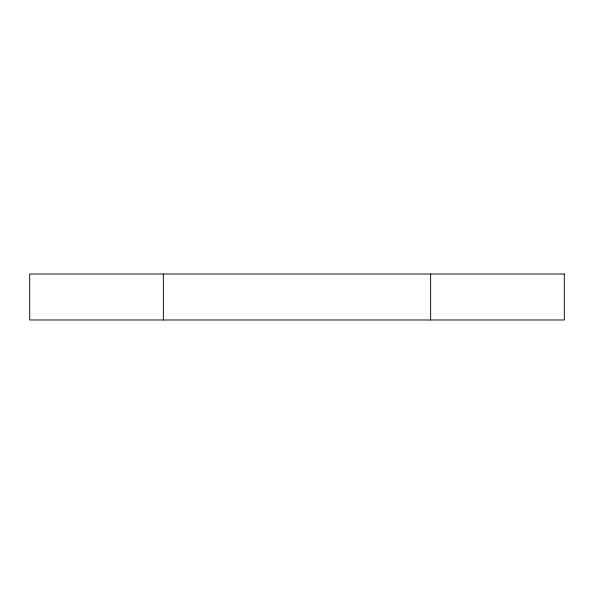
<?xml version="1.0" encoding="UTF-8"?>
<svg xmlns="http://www.w3.org/2000/svg" width="594" height="594" viewBox="0 0 594 594"><rect width="100%" height="100%" fill="white"/><g stroke="black" fill="none" stroke-linecap="round" stroke-linejoin="round"><path stroke-width="0.89" d="M430.643 274.02L430.643 319.98M163.357 274.02L163.357 319.98M564.3 274.02L29.7 274.02L29.7 319.98L564.3 319.98L564.3 274.02"/></g></svg>
